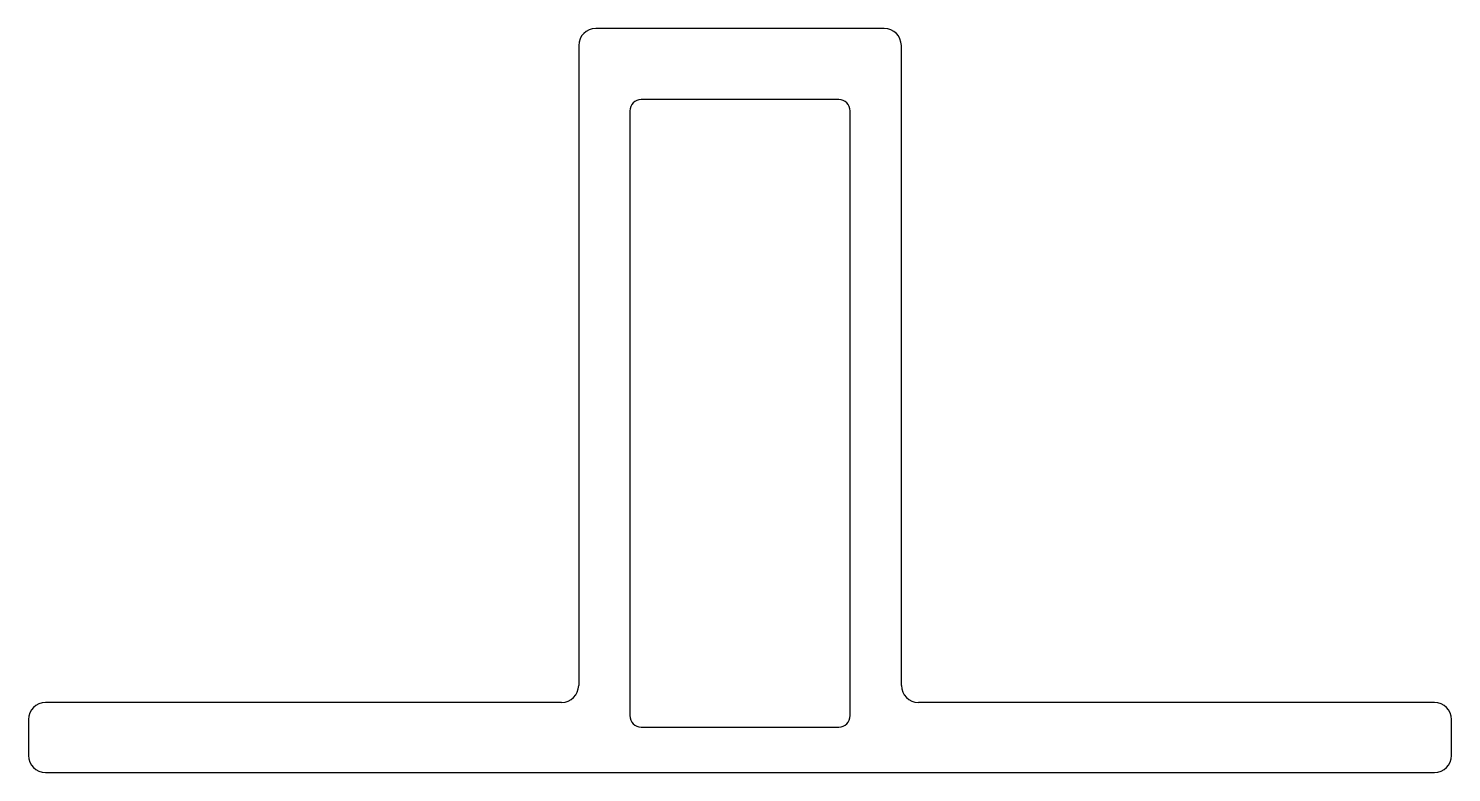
# Model space of a CAD drawing. Extents: x -31.1 to 32.4, y 7.2 to 40.4.
import ezdxf

# ---------------------------------------------------------------- set-up
doc = ezdxf.new("R2010")
doc.units = 0
doc.layers.get('0').update_dxf_attribs({"linetype": 'CONTINUOUS'})

msp = doc.modelspace()

# ---------------------------------------------------------------- linework, layer by layer
at = {"linetype": 'CONTINUOUS'}
for p, q in [((7.065, 40.433), (-5.809, 40.433)), ((-6.571, 39.671), (-6.571, 11.112)), ((7.827, 11.112), (7.827, 39.671)), ((5.033, 37.258), (-3.777, 37.258)), ((-4.285, 36.75), (-4.285, 9.762)), ((5.541, 9.762), (5.541, 36.75)), ((-7.333, 10.35), (-30.36, 10.35)), ((31.616, 10.35), (8.589, 10.35)), ((-31.122, 9.588), (-31.122, 7.984)), ((32.378, 7.984), (32.378, 9.588)), ((-3.777, 9.254), (5.033, 9.254)), ((-30.36, 7.222), (31.616, 7.222))]:
    msp.add_line(p, q, dxfattribs=at)
for centre, radius, start, end in [((-5.809, 39.671), 0.762, 90, 180), ((7.065, 39.671), 0.762, 360, 90), ((-3.777, 36.75), 0.508, 90, 180), ((5.033, 36.75), 0.508, 0, 90), ((-7.333, 11.112), 0.762, 270, 0), ((8.589, 11.112), 0.762, 180, 270), ((-30.36, 9.588), 0.762, 90, 180), ((31.616, 9.588), 0.762, 0, 90), ((-3.777, 9.762), 0.508, 180, 270), ((5.033, 9.762), 0.508, 270, 360), ((-30.36, 7.984), 0.762, 180, 270), ((31.616, 7.984), 0.762, 270, 360)]:
    msp.add_arc(centre, radius, start, end, dxfattribs=at)

doc.saveas('drawing.dxf')
